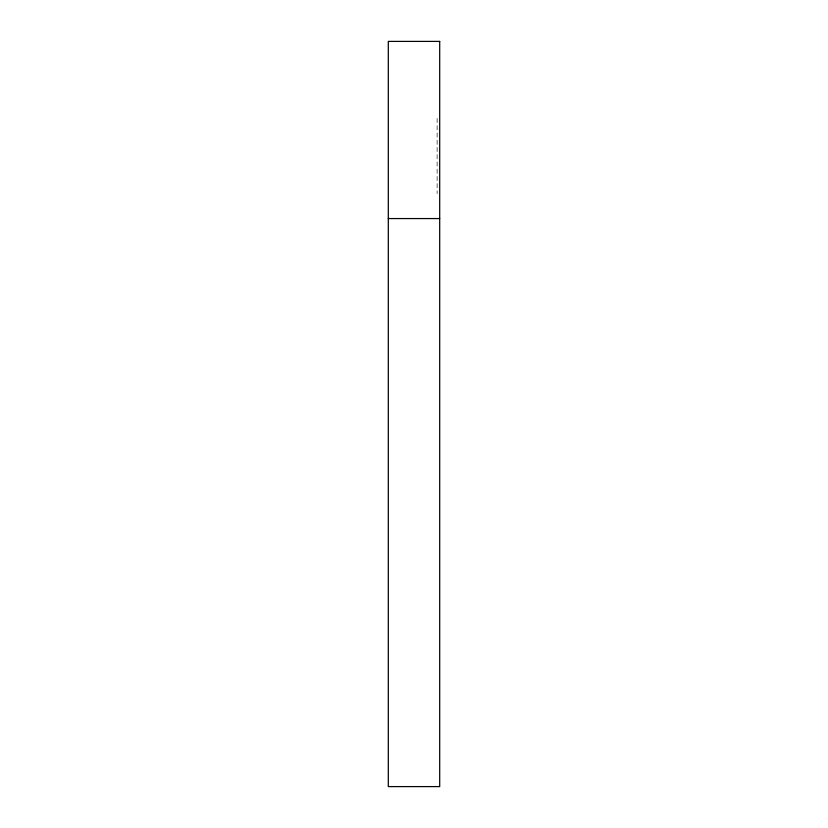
<?xml version="1.0" encoding="UTF-8"?>
<svg xmlns="http://www.w3.org/2000/svg" width="828" height="828" viewBox="0 0 828 828"><rect width="100%" height="100%" fill="white"/><g stroke="black" fill="none" stroke-linecap="round" stroke-linejoin="round"><path stroke-width="0.62" stroke-dasharray="4.14 3.1" d="M437.122 118.487L437.122 193.576"/><path stroke-width="1.24" d="M388.301 218.561L439.699 218.561M439.699 41.4L388.301 41.4L388.301 786.6L439.699 786.6L439.699 41.4"/></g></svg>
